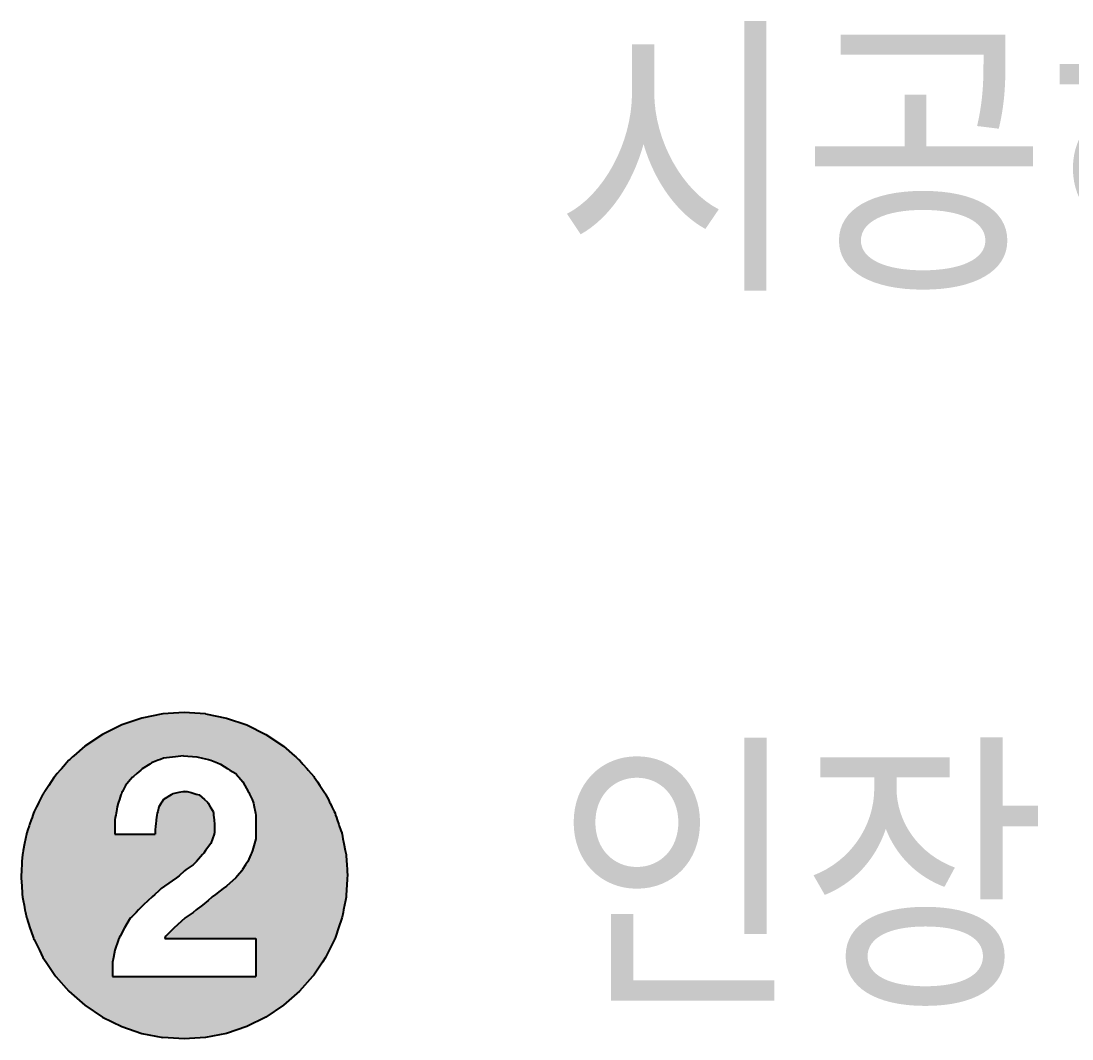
# Model space of a CAD drawing. Extents: x 2558 to 85222, y -662 to 28852.
# Drawn here: x 67520 to 68837, y 25041 to 26316 of the extents above; entities that cross this region are included whole.
import ezdxf

# ---------------------------------------------------------------- set-up
doc = ezdxf.new("R2010")
doc.units = 0
doc.header["$MEASUREMENT"] = 0
doc.layers.get('0').update_dxf_attribs({"linetype": 'CONTINUOUS'})
doc.layers.add('DLINE', color=1, linetype='CONTINUOUS')
doc.layers.add('TEXT', color=7, linetype='CONTINUOUS')
doc.styles.add('TEXT', font='DotumChe.ttf')

# ---------------------------------------------------------------- blocks, each defined once
blk = doc.blocks.new('RCSTD3_DESIGN')
at = {"layer": 'DLINE', "linetype": 'CONTINUOUS'}
for p, q in [((566.838529, 20885.907137), (540.600861, 20880.688141)), ((593.532945, 20887.656782), (566.838529, 20885.907137)), ((620.227361, 20885.907137), (593.532945, 20887.656782)), ((620.227361, 20885.907137), (646.465028, 20880.688141)), ((515.268877, 20872.089091), (491.276012, 20860.257119)), ((540.600861, 20880.688141), (515.268877, 20872.089091)), ((646.465028, 20880.688141), (671.797013, 20872.089091)), ((671.797013, 20872.089091), (695.789877, 20860.257119)), ((491.276012, 20860.257119), (469.032792, 20845.394674)), ((695.789877, 20860.257119), (718.033098, 20845.394674)), ((455.358387, 20833.402543), (453.664197, 20831.916779)), ((469.032792, 20845.394674), (455.358387, 20833.402543)), ((592.790063, 20833.402543), (582.389713, 20831.916779)), ((592.790063, 20833.402543), (609.13347, 20831.916779)), ((718.033098, 20845.394674), (731.707502, 20833.402543)), ((731.707502, 20833.402543), (733.401692, 20831.916779)), ((444.750777, 20823.002193), (439.538856, 20817.059136)), ((446.053757, 20824.487958), (444.750777, 20823.002193)), ((448.919804, 20827.756057), (446.053757, 20824.487958)), ((450.275818, 20828.94525), (448.919804, 20827.756057)), ((451.970008, 20830.431015), (450.275818, 20828.94525)), ((453.664197, 20831.916779), (451.970008, 20830.431015)), ((550.297204, 20823.002193), (540.788313, 20817.059136)), ((552.674427, 20824.487958), (550.297204, 20823.002193)), ((560.844676, 20827.756057), (552.674427, 20824.487958)), ((563.817659, 20828.94525), (560.844676, 20827.756057)), ((567.53207, 20830.431015), (563.817659, 20828.94525)), ((582.389713, 20831.916779), (567.53207, 20830.431015)), ((609.13347, 20831.916779), (616.562291, 20830.431015)), ((616.562291, 20830.431015), (623.991112, 20828.94525)), ((623.991112, 20828.94525), (626.964095, 20827.756057)), ((626.964095, 20827.756057), (635.134344, 20824.487958)), ((635.134344, 20824.487958), (638.848755, 20823.002193)), ((638.848755, 20823.002193), (648.357646, 20817.059136)), ((733.401692, 20831.916779), (735.095881, 20830.431015)), ((735.095881, 20830.431015), (736.790071, 20828.94525)), ((736.790071, 20828.94525), (738.146086, 20827.756057)), ((738.146086, 20827.756057), (741.012132, 20824.487958)), ((741.012132, 20824.487958), (742.315112, 20823.002193)), ((742.315112, 20823.002193), (747.527034, 20817.059136)), ((430.62351, 20806.658786), (426.652486, 20800.715729)), ((431.281187, 20807.643069), (430.62351, 20806.658786)), ((434.326934, 20811.116079), (431.281187, 20807.643069)), ((438.235875, 20815.573372), (434.326934, 20811.116079)), ((439.538856, 20817.059136), (438.235875, 20815.573372)), ((438.235875, 20815.573372), (438.235875, 20815.573372)), ((528.902199, 20806.658786), (523.80815, 20800.715729)), ((530.050529, 20807.643069), (528.902199, 20806.658786)), ((534.102374, 20811.116079), (530.050529, 20807.643069)), ((539.302549, 20815.573372), (534.102374, 20811.116079)), ((540.788313, 20817.059136), (539.302549, 20815.573372)), ((539.302549, 20815.573372), (539.302549, 20815.573372)), ((648.357646, 20817.059136), (650.734869, 20815.573372)), ((650.734869, 20815.573372), (650.734869, 20815.573372)), ((650.734869, 20815.573372), (658.163691, 20811.116079)), ((658.163691, 20811.116079), (661.140556, 20807.643069)), ((661.140556, 20807.643069), (661.984227, 20806.658786)), ((661.984227, 20806.658786), (667.078276, 20800.715729)), ((747.527034, 20817.059136), (748.830014, 20815.573372)), ((748.830014, 20815.573372), (752.738955, 20811.116079)), ((748.830014, 20815.573372), (748.830014, 20815.573372)), ((752.738955, 20811.116079), (755.784703, 20807.643069)), ((755.784703, 20807.643069), (756.44238, 20806.658786)), ((756.44238, 20806.658786), (760.413403, 20800.715729)), ((423.674218, 20796.258436), (418.710438, 20788.829615)), ((426.652486, 20800.715729), (423.674218, 20796.258436)), ((519.987613, 20796.258436), (516.273202, 20788.829615)), ((523.80815, 20800.715729), (519.987613, 20796.258436)), ((667.078276, 20800.715729), (669.55455, 20796.258436)), ((669.55455, 20796.258436), (673.681673, 20788.829615)), ((760.413403, 20800.715729), (763.391671, 20796.258436)), ((763.391671, 20796.258436), (768.355451, 20788.829615)), ((415.912022, 20784.372322), (412.98123, 20778.429265)), ((416.418742, 20785.399849), (415.912022, 20784.372322)), ((416.724926, 20785.858086), (416.418742, 20785.399849)), ((417.717682, 20787.343851), (416.724926, 20785.858086)), ((418.710438, 20788.829615), (417.717682, 20787.343851)), ((514.044556, 20784.372322), (512.261639, 20778.429265)), ((514.558319, 20785.399849), (514.044556, 20784.372322)), ((514.787438, 20785.858086), (514.558319, 20785.399849)), ((515.53032, 20787.343851), (514.787438, 20785.858086)), ((516.273202, 20788.829615), (515.53032, 20787.343851)), ((577.040961, 20784.372322), (567.53207, 20778.429265)), ((578.685004, 20785.399849), (577.040961, 20784.372322)), ((579.418184, 20785.858086), (578.685004, 20785.399849)), ((586.847005, 20787.343851), (579.418184, 20785.858086)), ((594.275827, 20788.829615), (586.847005, 20787.343851)), ((594.275827, 20788.829615), (597.247355, 20788.829615)), ((597.247355, 20788.829615), (602.199903, 20787.343851)), ((602.199903, 20787.343851), (607.15245, 20785.858086)), ((607.15245, 20785.858086), (608.679909, 20785.399849)), ((608.679909, 20785.399849), (612.104998, 20784.372322)), ((612.104998, 20784.372322), (619.038565, 20778.429265)), ((673.681673, 20788.829615), (674.507098, 20787.343851)), ((674.507098, 20787.343851), (675.167437, 20785.858086)), ((675.167437, 20785.858086), (675.371098, 20785.399849)), ((675.371098, 20785.399849), (675.827777, 20784.372322)), ((675.827777, 20784.372322), (678.469136, 20778.429265)), ((768.355451, 20788.829615), (769.348207, 20787.343851)), ((769.348207, 20787.343851), (770.340963, 20785.858086)), ((770.340963, 20785.858086), (770.647147, 20785.399849)), ((770.647147, 20785.399849), (771.153868, 20784.372322)), ((771.153868, 20784.372322), (774.084659, 20778.429265)), ((408.585043, 20769.514679), (405.654252, 20763.571622)), ((410.783137, 20773.971972), (408.585043, 20769.514679)), ((411.515835, 20775.457737), (410.783137, 20773.971972)), ((412.98123, 20778.429265), (411.515835, 20775.457737)), ((509.587263, 20769.514679), (508.506707, 20763.571622)), ((510.924451, 20773.971972), (509.587263, 20769.514679)), ((511.37018, 20775.457737), (510.924451, 20773.971972)), ((512.261639, 20778.429265), (511.37018, 20775.457737)), ((561.589013, 20769.514679), (560.268333, 20763.571622)), ((564.560541, 20773.971972), (561.589013, 20769.514679)), ((565.551051, 20775.457737), (564.560541, 20773.971972)), ((567.53207, 20778.429265), (565.551051, 20775.457737)), ((619.038565, 20778.429265), (622.505348, 20775.457737)), ((622.505348, 20775.457737), (623.433951, 20773.971972)), ((623.433951, 20773.971972), (626.219759, 20769.514679)), ((626.219759, 20769.514679), (629.934169, 20763.571622)), ((678.469136, 20778.429265), (679.789815, 20775.457737)), ((679.789815, 20775.457737), (680.450155, 20773.971972)), ((680.450155, 20773.971972), (681.341613, 20769.514679)), ((681.341613, 20769.514679), (682.530225, 20763.571622)), ((774.084659, 20778.429265), (775.550055, 20775.457737)), ((775.550055, 20775.457737), (776.282753, 20773.971972)), ((776.282753, 20773.971972), (778.480846, 20769.514679)), ((778.480846, 20769.514679), (781.411638, 20763.571622)), ((402.799821, 20756.142801), (401.791123, 20753.171272)), ((403.808519, 20759.114329), (402.799821, 20756.142801)), ((404.58677, 20761.406984), (403.808519, 20759.114329)), ((405.654252, 20763.571622), (404.58677, 20761.406984)), ((507.156013, 20756.142801), (506.615735, 20753.171272)), ((507.69629, 20759.114329), (507.156013, 20756.142801)), ((508.113137, 20761.406984), (507.69629, 20759.114329)), ((508.506707, 20763.571622), (508.113137, 20761.406984)), ((558.617484, 20756.142801), (558.347345, 20753.171272)), ((559.277824, 20759.114329), (558.617484, 20756.142801)), ((559.787303, 20761.406984), (559.277824, 20759.114329)), ((560.268333, 20763.571622), (559.787303, 20761.406984)), ((629.934169, 20763.571622), (630.130955, 20761.406984)), ((630.130955, 20761.406984), (630.339378, 20759.114329)), ((630.339378, 20759.114329), (630.609517, 20756.142801)), ((630.609517, 20756.142801), (630.879656, 20753.171272)), ((682.530225, 20763.571622), (682.963152, 20761.406984)), ((682.963152, 20761.406984), (683.421683, 20759.114329)), ((683.421683, 20759.114329), (683.421683, 20756.142801)), ((683.421683, 20756.142801), (683.421683, 20753.171272)), ((781.411638, 20763.571622), (782.479119, 20761.406984)), ((782.479119, 20761.406984), (783.25737, 20759.114329)), ((783.25737, 20759.114329), (784.266068, 20756.142801)), ((784.266068, 20756.142801), (785.274766, 20753.171272)), ((399.269378, 20745.742451), (397.251982, 20739.799394)), ((399.773727, 20747.228215), (399.269378, 20745.742451)), ((401.791123, 20753.171272), (399.773727, 20747.228215)), ((506.615735, 20753.171272), (506.615735, 20747.228215)), ((506.615735, 20747.228215), (506.615735, 20745.742451)), ((506.615735, 20745.742451), (506.615735, 20739.799394)), ((557.671998, 20745.742451), (557.13172, 20739.799394)), ((557.807067, 20747.228215), (557.671998, 20745.742451)), ((558.347345, 20753.171272), (557.807067, 20747.228215)), ((630.879656, 20753.171272), (631.419934, 20747.228215)), ((631.419934, 20747.228215), (631.419934, 20745.742451)), ((631.419934, 20745.742451), (631.419934, 20739.799394)), ((683.421683, 20753.171272), (683.421683, 20747.228215)), ((683.421683, 20747.228215), (683.421683, 20745.742451)), ((683.421683, 20745.742451), (683.421683, 20739.799394)), ((785.274766, 20753.171272), (787.292162, 20747.228215)), ((787.292162, 20747.228215), (787.796511, 20745.742451)), ((787.796511, 20745.742451), (789.813907, 20739.799394)), ((394.65979, 20729.399044), (393.477643, 20723.455987)), ((395.841938, 20735.342101), (394.65979, 20729.399044)), ((395.98772, 20736.075), (395.841938, 20735.342101)), ((396.243284, 20736.827865), (395.98772, 20736.075)), ((397.251982, 20739.799394), (396.243284, 20736.827865)), ((506.615735, 20739.799394), (506.615735, 20736.827865)), ((506.615735, 20736.827865), (506.615735, 20736.075)), ((506.615735, 20736.075), (506.615735, 20735.342101)), ((506.615735, 20735.342101), (557.13172, 20735.342101)), ((557.13172, 20739.799394), (557.13172, 20736.827865)), ((557.13172, 20736.827865), (557.13172, 20736.075)), ((557.13172, 20736.075), (557.13172, 20735.342101)), ((628.94366, 20729.399044), (626.962641, 20723.455987)), ((630.924679, 20735.342101), (628.94366, 20729.399044)), ((631.168978, 20736.075), (630.924679, 20735.342101)), ((631.419934, 20736.827865), (631.168978, 20736.075)), ((631.419934, 20739.799394), (631.419934, 20736.827865)), ((683.421683, 20729.399044), (681.638766, 20723.455987)), ((683.421683, 20739.799394), (683.421683, 20736.827865)), ((683.421683, 20736.827865), (683.421683, 20736.075)), ((683.421683, 20736.075), (683.421683, 20735.342101)), ((683.421683, 20735.342101), (683.421683, 20729.399044)), ((789.813907, 20739.799394), (790.822605, 20736.827865)), ((790.822605, 20736.827865), (791.078169, 20736.075)), ((791.078169, 20736.075), (791.223952, 20735.342101)), ((791.223952, 20735.342101), (792.406099, 20729.399044)), ((792.406099, 20729.399044), (793.588247, 20723.455987)), ((391.704421, 20714.541401), (391.113348, 20711.569873)), ((393.477643, 20723.455987), (391.704421, 20714.541401)), ((620.276702, 20714.541401), (618.048055, 20711.569873)), ((626.962641, 20723.455987), (620.276702, 20714.541401)), ((678.96439, 20714.541401), (677.643711, 20711.569873)), ((681.638766, 20723.455987), (678.96439, 20714.541401)), ((793.588247, 20723.455987), (795.361468, 20714.541401)), ((795.361468, 20714.541401), (795.952542, 20711.569873)), ((390.200606, 20701.169523), (390.005841, 20698.197994)), ((390.768724, 20709.837332), (390.200606, 20701.169523)), ((391.113348, 20711.569873), (390.768724, 20709.837332)), ((608.8033, 20701.169523), (606.161941, 20698.197994)), ((616.508019, 20709.837332), (608.8033, 20701.169523)), ((618.048055, 20711.569873), (616.508019, 20709.837332)), ((673.021333, 20701.169523), (671.164128, 20698.197994)), ((676.873693, 20709.837332), (673.021333, 20701.169523)), ((677.643711, 20711.569873), (676.873693, 20709.837332)), ((795.952542, 20711.569873), (796.297165, 20709.837332)), ((796.297165, 20709.837332), (796.865284, 20701.169523)), ((796.865284, 20701.169523), (797.060048, 20698.197994)), ((389.421549, 20689.283409), (389.019079, 20683.142916)), ((389.518931, 20690.769173), (389.421549, 20689.283409)), ((389.908459, 20696.71223), (389.518931, 20690.769173)), ((390.005841, 20698.197994), (389.908459, 20696.71223)), ((594.063575, 20689.283409), (587.045869, 20683.142916)), ((595.761591, 20690.769173), (594.063575, 20689.283409)), ((604.676177, 20696.71223), (595.761591, 20690.769173)), ((606.161941, 20698.197994), (604.676177, 20696.71223)), ((665.592512, 20689.283409), (660.475435, 20683.142916)), ((666.521115, 20690.769173), (665.592512, 20689.283409)), ((670.235525, 20696.71223), (666.521115, 20690.769173)), ((671.164128, 20698.197994), (670.235525, 20696.71223)), ((797.060048, 20698.197994), (797.15743, 20696.71223)), ((797.15743, 20696.71223), (797.546959, 20690.769173)), ((797.546959, 20690.769173), (797.644341, 20689.283409)), ((797.644341, 20689.283409), (798.04681, 20683.142916)), ((389.019079, 20683.142916), (389.200903, 20680.368823)), ((389.200903, 20680.368823), (389.882578, 20669.968473)), ((583.875477, 20680.368823), (568.852749, 20669.968473)), ((587.045869, 20683.142916), (583.875477, 20680.368823)), ((658.163691, 20680.368823), (646.277576, 20669.968473)), ((660.475435, 20683.142916), (658.163691, 20680.368823)), ((797.864986, 20680.368823), (797.183311, 20669.968473)), ((798.04681, 20683.142916), (797.864986, 20680.368823)), ((389.882578, 20669.968473), (390.077342, 20666.996944)), ((390.077342, 20666.996944), (390.272107, 20664.025416)), ((390.272107, 20664.025416), (390.564253, 20659.568123)), ((561.589013, 20664.025416), (556.574558, 20659.568123)), ((564.560541, 20666.996944), (561.589013, 20664.025416)), ((568.852749, 20669.968473), (564.560541, 20666.996944)), ((638.636503, 20664.025416), (632.905698, 20659.568123)), ((642.45704, 20666.996944), (638.636503, 20664.025416)), ((646.277576, 20669.968473), (642.45704, 20666.996944)), ((796.793783, 20664.025416), (796.501636, 20659.568123)), ((796.988547, 20666.996944), (796.793783, 20664.025416)), ((797.183311, 20669.968473), (796.988547, 20666.996944)), ((390.564253, 20659.568123), (390.759017, 20656.596595)), ((390.759017, 20656.596595), (390.768724, 20656.4485)), ((390.768724, 20656.4485), (391.625877, 20652.139302)), ((391.625877, 20652.139302), (392.808024, 20646.196245)), ((548.217134, 20652.139302), (542.274077, 20646.196245)), ((553.064983, 20656.4485), (548.217134, 20652.139302)), ((553.231589, 20656.596595), (553.064983, 20656.4485)), ((556.574558, 20659.568123), (553.231589, 20656.596595)), ((623.354356, 20652.139302), (616.562291, 20646.196245)), ((628.279155, 20656.4485), (623.354356, 20652.139302)), ((628.448405, 20656.596595), (628.279155, 20656.4485)), ((632.905698, 20659.568123), (628.448405, 20656.596595)), ((795.440013, 20652.139302), (794.257865, 20646.196245)), ((796.297165, 20656.4485), (795.440013, 20652.139302)), ((796.306872, 20656.596595), (796.297165, 20656.4485)), ((796.501636, 20659.568123), (796.306872, 20656.596595)), ((392.808024, 20646.196245), (393.990172, 20640.253188)), ((393.990172, 20640.253188), (394.581246, 20637.281659)), ((394.581246, 20637.281659), (395.763393, 20631.338602)), ((533.359492, 20637.281659), (527.416434, 20631.338602)), ((536.33102, 20640.253188), (533.359492, 20637.281659)), ((542.274077, 20646.196245), (536.33102, 20640.253188)), ((604.676177, 20637.281659), (595.761591, 20631.338602)), ((608.638215, 20640.253188), (604.676177, 20637.281659)), ((616.562291, 20646.196245), (608.638215, 20640.253188)), ((792.484644, 20637.281659), (791.302496, 20631.338602)), ((793.075717, 20640.253188), (792.484644, 20637.281659)), ((794.257865, 20646.196245), (793.075717, 20640.253188)), ((395.763393, 20631.338602), (395.98772, 20630.210833)), ((395.98772, 20630.210833), (396.109243, 20629.852838)), ((396.109243, 20629.852838), (400.144036, 20617.966723)), ((525.93067, 20629.852838), (518.501849, 20617.966723)), ((526.288666, 20630.210833), (525.93067, 20629.852838)), ((527.416434, 20631.338602), (526.288666, 20630.210833)), ((594.110742, 20629.852838), (580.903948, 20617.966723)), ((594.508515, 20630.210833), (594.110742, 20629.852838)), ((595.761591, 20631.338602), (594.508515, 20630.210833)), ((790.956646, 20629.852838), (786.921854, 20617.966723)), ((791.078169, 20630.210833), (790.956646, 20629.852838)), ((791.302496, 20631.338602), (791.078169, 20630.210833)), ((400.144036, 20617.966723), (403.674479, 20607.566373)), ((400.144036, 20617.966723), (400.144036, 20617.966723)), ((518.501849, 20617.966723), (513.301674, 20607.566373)), ((518.501849, 20617.966723), (518.501849, 20617.966723)), ((580.903948, 20617.966723), (570.503598, 20607.566373)), ((580.903948, 20617.966723), (580.903948, 20617.966723)), ((786.921854, 20617.966723), (783.391411, 20607.566373)), ((786.921854, 20617.966723), (786.921854, 20617.966723)), ((403.674479, 20607.566373), (404.178828, 20606.080609)), ((404.178828, 20606.080609), (404.58677, 20604.878848)), ((404.58677, 20604.878848), (404.726825, 20604.594845)), ((404.726825, 20604.594845), (405.459523, 20603.109081)), ((405.459523, 20603.109081), (412.053804, 20589.737202)), ((511.073027, 20603.109081), (506.615735, 20589.737202)), ((511.81591, 20604.594845), (511.073027, 20603.109081)), ((511.957911, 20604.878848), (511.81591, 20604.594845)), ((512.558792, 20606.080609), (511.957911, 20604.878848)), ((513.301674, 20607.566373), (512.558792, 20606.080609)), ((569.159836, 20604.878848), (569.017834, 20604.594845)), ((569.017834, 20604.594845), (683.421683, 20604.594845)), ((569.760716, 20606.080609), (569.159836, 20604.878848)), ((570.503598, 20607.566373), (569.760716, 20606.080609)), ((683.421683, 20604.594845), (683.421683, 20603.109081)), ((683.421683, 20603.109081), (683.421683, 20589.737202)), ((781.606366, 20603.109081), (775.012085, 20589.737202)), ((782.339064, 20604.594845), (781.606366, 20603.109081)), ((782.479119, 20604.878848), (782.339064, 20604.594845)), ((782.887062, 20606.080609), (782.479119, 20604.878848)), ((783.391411, 20607.566373), (782.887062, 20606.080609)), ((412.053804, 20589.737202), (416.418742, 20580.885984)), ((506.615735, 20589.737202), (504.845491, 20580.885984)), ((683.421683, 20589.737202), (683.421683, 20580.885984)), ((775.012085, 20589.737202), (770.647147, 20580.885984)), ((416.418742, 20580.885984), (420.432106, 20574.879559)), ((420.432106, 20574.879559), (431.281187, 20558.642763)), ((504.845491, 20580.885984), (503.644206, 20574.879559)), ((503.644206, 20574.879559), (503.644206, 20558.642763)), ((683.421683, 20580.885984), (683.421683, 20574.879559)), ((683.421683, 20574.879559), (683.421683, 20558.642763)), ((766.633783, 20574.879559), (755.784703, 20558.642763)), ((770.647147, 20580.885984), (766.633783, 20574.879559)), ((431.281187, 20558.642763), (432.677662, 20557.050388)), ((432.677662, 20557.050388), (448.919804, 20538.529775)), ((503.644206, 20558.642763), (503.644206, 20557.050388)), ((503.644206, 20557.050388), (683.421683, 20557.050388)), ((683.421683, 20558.642763), (683.421683, 20557.050388)), ((754.388227, 20557.050388), (738.146086, 20538.529775)), ((755.784703, 20558.642763), (754.388227, 20557.050388)), ((448.919804, 20538.529775), (469.032792, 20520.891158)), ((738.146086, 20538.529775), (718.033098, 20520.891158)), ((469.032792, 20520.891158), (491.276012, 20506.028714)), ((718.033098, 20520.891158), (695.789877, 20506.028714)), ((491.276012, 20506.028714), (515.268877, 20494.196742)), ((695.789877, 20506.028714), (671.797013, 20494.196742)), ((515.268877, 20494.196742), (540.600861, 20485.597692)), ((671.797013, 20494.196742), (646.465028, 20485.597692)), ((540.600861, 20485.597692), (566.838529, 20480.378696)), ((593.532945, 20478.629051), (566.838529, 20480.378696)), ((620.227361, 20480.378696), (593.532945, 20478.629051)), ((646.465028, 20485.597692), (620.227361, 20480.378696))]:
    blk.add_line(p, q, dxfattribs=at)
for points in [[(566.838529, 20885.907137), (540.600861, 20880.688141), (646.465028, 20880.688141)], [(593.532945, 20887.656782), (566.838529, 20885.907137), (620.227361, 20885.907137)], [(515.268877, 20872.089091), (491.276012, 20860.257119), (695.789877, 20860.257119)], [(540.600861, 20880.688141), (515.268877, 20872.089091), (671.797013, 20872.089091)], [(491.276012, 20860.257119), (469.032792, 20845.394674), (718.033098, 20845.394674)], [(455.358387, 20833.402543), (453.664197, 20831.916779), (582.389713, 20831.916779)], [(469.032792, 20845.394674), (455.358387, 20833.402543), (731.707502, 20833.402543)], [(592.790063, 20833.402543), (609.13347, 20831.916779), (733.401692, 20831.916779)], [(444.750777, 20823.002193), (439.538856, 20817.059136), (540.788313, 20817.059136)], [(446.053757, 20824.487958), (444.750777, 20823.002193), (550.297204, 20823.002193)], [(448.919804, 20827.756057), (446.053757, 20824.487958), (552.674427, 20824.487958)], [(450.275818, 20828.94525), (448.919804, 20827.756057), (560.844676, 20827.756057)], [(451.970008, 20830.431015), (450.275818, 20828.94525), (563.817659, 20828.94525)], [(453.664197, 20831.916779), (451.970008, 20830.431015), (567.53207, 20830.431015)], [(609.13347, 20831.916779), (616.562291, 20830.431015), (735.095881, 20830.431015)], [(616.562291, 20830.431015), (623.991112, 20828.94525), (736.790071, 20828.94525)], [(623.991112, 20828.94525), (626.964095, 20827.756057), (738.146086, 20827.756057)], [(626.964095, 20827.756057), (635.134344, 20824.487958), (741.012132, 20824.487958)], [(635.134344, 20824.487958), (638.848755, 20823.002193), (742.315112, 20823.002193)], [(638.848755, 20823.002193), (648.357646, 20817.059136), (747.527034, 20817.059136)], [(430.62351, 20806.658786), (426.652486, 20800.715729), (523.80815, 20800.715729)], [(431.281187, 20807.643069), (430.62351, 20806.658786), (528.902199, 20806.658786)], [(434.326934, 20811.116079), (431.281187, 20807.643069), (530.050529, 20807.643069)], [(438.235875, 20815.573372), (434.326934, 20811.116079), (534.102374, 20811.116079)], [(439.538856, 20817.059136), (438.235875, 20815.573372), (539.302549, 20815.573372)], [(438.235875, 20815.573372), (539.302549, 20815.573372), (539.302549, 20815.573372)], [(438.235875, 20815.573372), (438.235875, 20815.573372), (539.302549, 20815.573372)], [(648.357646, 20817.059136), (650.734869, 20815.573372), (748.830014, 20815.573372)], [(650.734869, 20815.573372), (658.163691, 20811.116079), (752.738955, 20811.116079)], [(650.734869, 20815.573372), (748.830014, 20815.573372), (748.830014, 20815.573372)], [(650.734869, 20815.573372), (650.734869, 20815.573372), (748.830014, 20815.573372)], [(658.163691, 20811.116079), (661.140556, 20807.643069), (755.784703, 20807.643069)], [(661.140556, 20807.643069), (661.984227, 20806.658786), (756.44238, 20806.658786)], [(661.984227, 20806.658786), (667.078276, 20800.715729), (760.413403, 20800.715729)], [(423.674218, 20796.258436), (418.710438, 20788.829615), (516.273202, 20788.829615)], [(426.652486, 20800.715729), (423.674218, 20796.258436), (519.987613, 20796.258436)], [(667.078276, 20800.715729), (669.55455, 20796.258436), (763.391671, 20796.258436)], [(669.55455, 20796.258436), (673.681673, 20788.829615), (768.355451, 20788.829615)], [(415.912022, 20784.372322), (412.98123, 20778.429265), (512.261639, 20778.429265)], [(416.418742, 20785.399849), (415.912022, 20784.372322), (514.044556, 20784.372322)], [(416.724926, 20785.858086), (416.418742, 20785.399849), (514.558319, 20785.399849)], [(417.717682, 20787.343851), (416.724926, 20785.858086), (514.787438, 20785.858086)], [(418.710438, 20788.829615), (417.717682, 20787.343851), (515.53032, 20787.343851)], [(577.040961, 20784.372322), (567.53207, 20778.429265), (619.038565, 20778.429265)], [(578.685004, 20785.399849), (577.040961, 20784.372322), (612.104998, 20784.372322)], [(579.418184, 20785.858086), (578.685004, 20785.399849), (608.679909, 20785.399849)], [(586.847005, 20787.343851), (579.418184, 20785.858086), (607.15245, 20785.858086)], [(594.275827, 20788.829615), (586.847005, 20787.343851), (602.199903, 20787.343851)], [(594.275827, 20788.829615), (594.275827, 20788.829615), (597.247355, 20788.829615)], [(673.681673, 20788.829615), (674.507098, 20787.343851), (769.348207, 20787.343851)], [(674.507098, 20787.343851), (675.167437, 20785.858086), (770.340963, 20785.858086)], [(675.167437, 20785.858086), (675.371098, 20785.399849), (770.647147, 20785.399849)], [(675.371098, 20785.399849), (675.827777, 20784.372322), (771.153868, 20784.372322)], [(675.827777, 20784.372322), (678.469136, 20778.429265), (774.084659, 20778.429265)], [(408.585043, 20769.514679), (405.654252, 20763.571622), (508.506707, 20763.571622)], [(410.783137, 20773.971972), (408.585043, 20769.514679), (509.587263, 20769.514679)], [(411.515835, 20775.457737), (410.783137, 20773.971972), (510.924451, 20773.971972)], [(412.98123, 20778.429265), (411.515835, 20775.457737), (511.37018, 20775.457737)], [(561.589013, 20769.514679), (560.268333, 20763.571622), (629.934169, 20763.571622)], [(564.560541, 20773.971972), (561.589013, 20769.514679), (626.219759, 20769.514679)], [(565.551051, 20775.457737), (564.560541, 20773.971972), (623.433951, 20773.971972)], [(567.53207, 20778.429265), (565.551051, 20775.457737), (622.505348, 20775.457737)], [(678.469136, 20778.429265), (679.789815, 20775.457737), (775.550055, 20775.457737)], [(679.789815, 20775.457737), (680.450155, 20773.971972), (776.282753, 20773.971972)], [(680.450155, 20773.971972), (681.341613, 20769.514679), (778.480846, 20769.514679)], [(681.341613, 20769.514679), (682.530225, 20763.571622), (781.411638, 20763.571622)], [(402.799821, 20756.142801), (401.791123, 20753.171272), (506.615735, 20753.171272)], [(403.808519, 20759.114329), (402.799821, 20756.142801), (507.156013, 20756.142801)], [(404.58677, 20761.406984), (403.808519, 20759.114329), (507.69629, 20759.114329)], [(405.654252, 20763.571622), (404.58677, 20761.406984), (508.113137, 20761.406984)], [(558.617484, 20756.142801), (558.347345, 20753.171272), (630.879656, 20753.171272)], [(559.277824, 20759.114329), (558.617484, 20756.142801), (630.609517, 20756.142801)], [(559.787303, 20761.406984), (559.277824, 20759.114329), (630.339378, 20759.114329)], [(560.268333, 20763.571622), (559.787303, 20761.406984), (630.130955, 20761.406984)], [(682.530225, 20763.571622), (682.963152, 20761.406984), (782.479119, 20761.406984)], [(682.963152, 20761.406984), (683.421683, 20759.114329), (783.25737, 20759.114329)], [(683.421683, 20759.114329), (683.421683, 20756.142801), (784.266068, 20756.142801)], [(683.421683, 20756.142801), (683.421683, 20753.171272), (785.274766, 20753.171272)], [(399.269378, 20745.742451), (397.251982, 20739.799394), (506.615735, 20739.799394)], [(399.773727, 20747.228215), (399.269378, 20745.742451), (506.615735, 20745.742451)], [(401.791123, 20753.171272), (399.773727, 20747.228215), (506.615735, 20747.228215)], [(557.671998, 20745.742451), (557.13172, 20739.799394), (631.419934, 20739.799394)], [(557.807067, 20747.228215), (557.671998, 20745.742451), (631.419934, 20745.742451)], [(558.347345, 20753.171272), (557.807067, 20747.228215), (631.419934, 20747.228215)], [(683.421683, 20753.171272), (683.421683, 20747.228215), (787.292162, 20747.228215)], [(683.421683, 20747.228215), (683.421683, 20745.742451), (787.796511, 20745.742451)], [(683.421683, 20745.742451), (683.421683, 20739.799394), (789.813907, 20739.799394)], [(394.65979, 20729.399044), (393.477643, 20723.455987), (626.962641, 20723.455987)], [(395.841938, 20735.342101), (394.65979, 20729.399044), (628.94366, 20729.399044)], [(395.98772, 20736.075), (395.841938, 20735.342101), (506.615735, 20735.342101)], [(396.243284, 20736.827865), (395.98772, 20736.075), (506.615735, 20736.075)], [(397.251982, 20739.799394), (396.243284, 20736.827865), (506.615735, 20736.827865)], [(506.615735, 20735.342101), (506.615735, 20735.342101), (557.13172, 20735.342101)], [(557.13172, 20739.799394), (557.13172, 20736.827865), (631.419934, 20736.827865)], [(557.13172, 20736.827865), (557.13172, 20736.075), (631.168978, 20736.075)], [(557.13172, 20736.075), (557.13172, 20735.342101), (630.924679, 20735.342101)], [(683.421683, 20729.399044), (681.638766, 20723.455987), (793.588247, 20723.455987)], [(683.421683, 20739.799394), (683.421683, 20736.827865), (790.822605, 20736.827865)], [(683.421683, 20736.827865), (683.421683, 20736.075), (791.078169, 20736.075)], [(683.421683, 20736.075), (683.421683, 20735.342101), (791.223952, 20735.342101)], [(683.421683, 20735.342101), (683.421683, 20729.399044), (792.406099, 20729.399044)], [(391.704421, 20714.541401), (391.113348, 20711.569873), (618.048055, 20711.569873)], [(393.477643, 20723.455987), (391.704421, 20714.541401), (620.276702, 20714.541401)], [(678.96439, 20714.541401), (677.643711, 20711.569873), (795.952542, 20711.569873)], [(681.638766, 20723.455987), (678.96439, 20714.541401), (795.361468, 20714.541401)], [(390.200606, 20701.169523), (390.005841, 20698.197994), (606.161941, 20698.197994)], [(390.768724, 20709.837332), (390.200606, 20701.169523), (608.8033, 20701.169523)], [(391.113348, 20711.569873), (390.768724, 20709.837332), (616.508019, 20709.837332)], [(673.021333, 20701.169523), (671.164128, 20698.197994), (797.060048, 20698.197994)], [(676.873693, 20709.837332), (673.021333, 20701.169523), (796.865284, 20701.169523)], [(677.643711, 20711.569873), (676.873693, 20709.837332), (796.297165, 20709.837332)], [(389.421549, 20689.283409), (389.019079, 20683.142916), (587.045869, 20683.142916)], [(389.518931, 20690.769173), (389.421549, 20689.283409), (594.063575, 20689.283409)], [(389.908459, 20696.71223), (389.518931, 20690.769173), (595.761591, 20690.769173)], [(390.005841, 20698.197994), (389.908459, 20696.71223), (604.676177, 20696.71223)], [(665.592512, 20689.283409), (660.475435, 20683.142916), (798.04681, 20683.142916)], [(666.521115, 20690.769173), (665.592512, 20689.283409), (797.644341, 20689.283409)], [(670.235525, 20696.71223), (666.521115, 20690.769173), (797.546959, 20690.769173)], [(671.164128, 20698.197994), (670.235525, 20696.71223), (797.15743, 20696.71223)], [(389.019079, 20683.142916), (389.200903, 20680.368823), (583.875477, 20680.368823)], [(389.200903, 20680.368823), (389.882578, 20669.968473), (568.852749, 20669.968473)], [(658.163691, 20680.368823), (646.277576, 20669.968473), (797.183311, 20669.968473)], [(660.475435, 20683.142916), (658.163691, 20680.368823), (797.864986, 20680.368823)], [(389.882578, 20669.968473), (390.077342, 20666.996944), (564.560541, 20666.996944)], [(390.077342, 20666.996944), (390.272107, 20664.025416), (561.589013, 20664.025416)], [(390.272107, 20664.025416), (390.564253, 20659.568123), (556.574558, 20659.568123)], [(638.636503, 20664.025416), (632.905698, 20659.568123), (796.501636, 20659.568123)], [(642.45704, 20666.996944), (638.636503, 20664.025416), (796.793783, 20664.025416)], [(646.277576, 20669.968473), (642.45704, 20666.996944), (796.988547, 20666.996944)], [(390.564253, 20659.568123), (390.759017, 20656.596595), (553.231589, 20656.596595)], [(390.759017, 20656.596595), (390.768724, 20656.4485), (553.064983, 20656.4485)], [(390.768724, 20656.4485), (391.625877, 20652.139302), (548.217134, 20652.139302)], [(391.625877, 20652.139302), (392.808024, 20646.196245), (542.274077, 20646.196245)], [(623.354356, 20652.139302), (616.562291, 20646.196245), (794.257865, 20646.196245)], [(628.279155, 20656.4485), (623.354356, 20652.139302), (795.440013, 20652.139302)], [(628.448405, 20656.596595), (628.279155, 20656.4485), (796.297165, 20656.4485)], [(632.905698, 20659.568123), (628.448405, 20656.596595), (796.306872, 20656.596595)], [(392.808024, 20646.196245), (393.990172, 20640.253188), (536.33102, 20640.253188)], [(393.990172, 20640.253188), (394.581246, 20637.281659), (533.359492, 20637.281659)], [(394.581246, 20637.281659), (395.763393, 20631.338602), (527.416434, 20631.338602)], [(604.676177, 20637.281659), (595.761591, 20631.338602), (791.302496, 20631.338602)], [(608.638215, 20640.253188), (604.676177, 20637.281659), (792.484644, 20637.281659)], [(616.562291, 20646.196245), (608.638215, 20640.253188), (793.075717, 20640.253188)], [(395.763393, 20631.338602), (395.98772, 20630.210833), (526.288666, 20630.210833)], [(395.98772, 20630.210833), (396.109243, 20629.852838), (525.93067, 20629.852838)], [(396.109243, 20629.852838), (400.144036, 20617.966723), (518.501849, 20617.966723)], [(594.110742, 20629.852838), (580.903948, 20617.966723), (786.921854, 20617.966723)], [(594.508515, 20630.210833), (594.110742, 20629.852838), (790.956646, 20629.852838)], [(595.761591, 20631.338602), (594.508515, 20630.210833), (791.078169, 20630.210833)], [(400.144036, 20617.966723), (403.674479, 20607.566373), (513.301674, 20607.566373)], [(400.144036, 20617.966723), (518.501849, 20617.966723), (518.501849, 20617.966723)], [(400.144036, 20617.966723), (400.144036, 20617.966723), (518.501849, 20617.966723)], [(580.903948, 20617.966723), (570.503598, 20607.566373), (783.391411, 20607.566373)], [(580.903948, 20617.966723), (786.921854, 20617.966723), (786.921854, 20617.966723)], [(580.903948, 20617.966723), (580.903948, 20617.966723), (786.921854, 20617.966723)], [(403.674479, 20607.566373), (404.178828, 20606.080609), (512.558792, 20606.080609)], [(404.178828, 20606.080609), (404.58677, 20604.878848), (511.957911, 20604.878848)], [(404.58677, 20604.878848), (404.726825, 20604.594845), (511.81591, 20604.594845)], [(404.726825, 20604.594845), (405.459523, 20603.109081), (511.073027, 20603.109081)], [(405.459523, 20603.109081), (412.053804, 20589.737202), (506.615735, 20589.737202)], [(569.159836, 20604.878848), (569.017834, 20604.594845), (782.339064, 20604.594845)], [(569.017834, 20604.594845), (569.017834, 20604.594845), (683.421683, 20604.594845)], [(569.760716, 20606.080609), (569.159836, 20604.878848), (782.479119, 20604.878848)], [(570.503598, 20607.566373), (569.760716, 20606.080609), (782.887062, 20606.080609)], [(683.421683, 20604.594845), (683.421683, 20603.109081), (781.606366, 20603.109081)], [(683.421683, 20603.109081), (683.421683, 20589.737202), (775.012085, 20589.737202)], [(412.053804, 20589.737202), (416.418742, 20580.885984), (504.845491, 20580.885984)], [(683.421683, 20589.737202), (683.421683, 20580.885984), (770.647147, 20580.885984)], [(416.418742, 20580.885984), (420.432106, 20574.879559), (503.644206, 20574.879559)], [(420.432106, 20574.879559), (431.281187, 20558.642763), (503.644206, 20558.642763)], [(683.421683, 20580.885984), (683.421683, 20574.879559), (766.633783, 20574.879559)], [(683.421683, 20574.879559), (683.421683, 20558.642763), (755.784703, 20558.642763)], [(431.281187, 20558.642763), (432.677662, 20557.050388), (503.644206, 20557.050388)], [(432.677662, 20557.050388), (448.919804, 20538.529775), (738.146086, 20538.529775)], [(503.644206, 20557.050388), (503.644206, 20557.050388), (683.421683, 20557.050388)], [(683.421683, 20558.642763), (683.421683, 20557.050388), (754.388227, 20557.050388)], [(448.919804, 20538.529775), (469.032792, 20520.891158), (718.033098, 20520.891158)], [(469.032792, 20520.891158), (491.276012, 20506.028714), (695.789877, 20506.028714)], [(491.276012, 20506.028714), (515.268877, 20494.196742), (671.797013, 20494.196742)], [(515.268877, 20494.196742), (540.600861, 20485.597692), (646.465028, 20485.597692)], [(540.600861, 20485.597692), (566.838529, 20480.378696), (620.227361, 20480.378696)]]:
    blk.add_solid(points, dxfattribs=at)
at = {"layer": 'DLINE', "linetype": 'CONTINUOUS', "extrusion": (0, 0, -1)}
for points in [[(-566.838529, 20885.907137), (-620.227361, 20885.907137), (-646.465028, 20880.688141)], [(-515.268877, 20872.089091), (-671.797013, 20872.089091), (-695.789877, 20860.257119)], [(-540.600861, 20880.688141), (-646.465028, 20880.688141), (-671.797013, 20872.089091)], [(-491.276012, 20860.257119), (-695.789877, 20860.257119), (-718.033098, 20845.394674)], [(-455.358387, 20833.402543), (-592.790063, 20833.402543), (-582.389713, 20831.916779)], [(-469.032792, 20845.394674), (-718.033098, 20845.394674), (-731.707502, 20833.402543)], [(-592.790063, 20833.402543), (-731.707502, 20833.402543), (-733.401692, 20831.916779)], [(-444.750777, 20823.002193), (-550.297204, 20823.002193), (-540.788313, 20817.059136)], [(-446.053757, 20824.487958), (-552.674427, 20824.487958), (-550.297204, 20823.002193)], [(-448.919804, 20827.756057), (-560.844676, 20827.756057), (-552.674427, 20824.487958)], [(-450.275818, 20828.94525), (-563.817659, 20828.94525), (-560.844676, 20827.756057)], [(-451.970008, 20830.431015), (-567.53207, 20830.431015), (-563.817659, 20828.94525)], [(-453.664197, 20831.916779), (-582.389713, 20831.916779), (-567.53207, 20830.431015)], [(-609.13347, 20831.916779), (-733.401692, 20831.916779), (-735.095881, 20830.431015)], [(-616.562291, 20830.431015), (-735.095881, 20830.431015), (-736.790071, 20828.94525)], [(-623.991112, 20828.94525), (-736.790071, 20828.94525), (-738.146086, 20827.756057)], [(-626.964095, 20827.756057), (-738.146086, 20827.756057), (-741.012132, 20824.487958)], [(-635.134344, 20824.487958), (-741.012132, 20824.487958), (-742.315112, 20823.002193)], [(-638.848755, 20823.002193), (-742.315112, 20823.002193), (-747.527034, 20817.059136)], [(-430.62351, 20806.658786), (-528.902199, 20806.658786), (-523.80815, 20800.715729)], [(-431.281187, 20807.643069), (-530.050529, 20807.643069), (-528.902199, 20806.658786)], [(-434.326934, 20811.116079), (-534.102374, 20811.116079), (-530.050529, 20807.643069)], [(-438.235875, 20815.573372), (-539.302549, 20815.573372), (-534.102374, 20811.116079)], [(-439.538856, 20817.059136), (-540.788313, 20817.059136), (-539.302549, 20815.573372)], [(-648.357646, 20817.059136), (-747.527034, 20817.059136), (-748.830014, 20815.573372)], [(-650.734869, 20815.573372), (-748.830014, 20815.573372), (-752.738955, 20811.116079)], [(-658.163691, 20811.116079), (-752.738955, 20811.116079), (-755.784703, 20807.643069)], [(-661.140556, 20807.643069), (-755.784703, 20807.643069), (-756.44238, 20806.658786)], [(-661.984227, 20806.658786), (-756.44238, 20806.658786), (-760.413403, 20800.715729)], [(-423.674218, 20796.258436), (-519.987613, 20796.258436), (-516.273202, 20788.829615)], [(-426.652486, 20800.715729), (-523.80815, 20800.715729), (-519.987613, 20796.258436)], [(-667.078276, 20800.715729), (-760.413403, 20800.715729), (-763.391671, 20796.258436)], [(-669.55455, 20796.258436), (-763.391671, 20796.258436), (-768.355451, 20788.829615)], [(-415.912022, 20784.372322), (-514.044556, 20784.372322), (-512.261639, 20778.429265)], [(-416.418742, 20785.399849), (-514.558319, 20785.399849), (-514.044556, 20784.372322)], [(-416.724926, 20785.858086), (-514.787438, 20785.858086), (-514.558319, 20785.399849)], [(-417.717682, 20787.343851), (-515.53032, 20787.343851), (-514.787438, 20785.858086)], [(-418.710438, 20788.829615), (-516.273202, 20788.829615), (-515.53032, 20787.343851)], [(-577.040961, 20784.372322), (-612.104998, 20784.372322), (-619.038565, 20778.429265)], [(-578.685004, 20785.399849), (-608.679909, 20785.399849), (-612.104998, 20784.372322)], [(-579.418184, 20785.858086), (-607.15245, 20785.858086), (-608.679909, 20785.399849)], [(-586.847005, 20787.343851), (-602.199903, 20787.343851), (-607.15245, 20785.858086)], [(-594.275827, 20788.829615), (-597.247355, 20788.829615), (-602.199903, 20787.343851)], [(-673.681673, 20788.829615), (-768.355451, 20788.829615), (-769.348207, 20787.343851)], [(-674.507098, 20787.343851), (-769.348207, 20787.343851), (-770.340963, 20785.858086)], [(-675.167437, 20785.858086), (-770.340963, 20785.858086), (-770.647147, 20785.399849)], [(-675.371098, 20785.399849), (-770.647147, 20785.399849), (-771.153868, 20784.372322)], [(-675.827777, 20784.372322), (-771.153868, 20784.372322), (-774.084659, 20778.429265)], [(-408.585043, 20769.514679), (-509.587263, 20769.514679), (-508.506707, 20763.571622)], [(-410.783137, 20773.971972), (-510.924451, 20773.971972), (-509.587263, 20769.514679)], [(-411.515835, 20775.457737), (-511.37018, 20775.457737), (-510.924451, 20773.971972)], [(-412.98123, 20778.429265), (-512.261639, 20778.429265), (-511.37018, 20775.457737)], [(-561.589013, 20769.514679), (-626.219759, 20769.514679), (-629.934169, 20763.571622)], [(-564.560541, 20773.971972), (-623.433951, 20773.971972), (-626.219759, 20769.514679)], [(-565.551051, 20775.457737), (-622.505348, 20775.457737), (-623.433951, 20773.971972)], [(-567.53207, 20778.429265), (-619.038565, 20778.429265), (-622.505348, 20775.457737)], [(-678.469136, 20778.429265), (-774.084659, 20778.429265), (-775.550055, 20775.457737)], [(-679.789815, 20775.457737), (-775.550055, 20775.457737), (-776.282753, 20773.971972)], [(-680.450155, 20773.971972), (-776.282753, 20773.971972), (-778.480846, 20769.514679)], [(-681.341613, 20769.514679), (-778.480846, 20769.514679), (-781.411638, 20763.571622)], [(-402.799821, 20756.142801), (-507.156013, 20756.142801), (-506.615735, 20753.171272)], [(-403.808519, 20759.114329), (-507.69629, 20759.114329), (-507.156013, 20756.142801)], [(-404.58677, 20761.406984), (-508.113137, 20761.406984), (-507.69629, 20759.114329)], [(-405.654252, 20763.571622), (-508.506707, 20763.571622), (-508.113137, 20761.406984)], [(-558.617484, 20756.142801), (-630.609517, 20756.142801), (-630.879656, 20753.171272)], [(-559.277824, 20759.114329), (-630.339378, 20759.114329), (-630.609517, 20756.142801)], [(-559.787303, 20761.406984), (-630.130955, 20761.406984), (-630.339378, 20759.114329)], [(-560.268333, 20763.571622), (-629.934169, 20763.571622), (-630.130955, 20761.406984)], [(-682.530225, 20763.571622), (-781.411638, 20763.571622), (-782.479119, 20761.406984)], [(-682.963152, 20761.406984), (-782.479119, 20761.406984), (-783.25737, 20759.114329)], [(-683.421683, 20759.114329), (-783.25737, 20759.114329), (-784.266068, 20756.142801)], [(-683.421683, 20756.142801), (-784.266068, 20756.142801), (-785.274766, 20753.171272)], [(-399.269378, 20745.742451), (-506.615735, 20745.742451), (-506.615735, 20739.799394)], [(-399.773727, 20747.228215), (-506.615735, 20747.228215), (-506.615735, 20745.742451)], [(-401.791123, 20753.171272), (-506.615735, 20753.171272), (-506.615735, 20747.228215)], [(-557.671998, 20745.742451), (-631.419934, 20745.742451), (-631.419934, 20739.799394)], [(-557.807067, 20747.228215), (-631.419934, 20747.228215), (-631.419934, 20745.742451)], [(-558.347345, 20753.171272), (-630.879656, 20753.171272), (-631.419934, 20747.228215)], [(-683.421683, 20753.171272), (-785.274766, 20753.171272), (-787.292162, 20747.228215)], [(-683.421683, 20747.228215), (-787.292162, 20747.228215), (-787.796511, 20745.742451)], [(-683.421683, 20745.742451), (-787.796511, 20745.742451), (-789.813907, 20739.799394)], [(-394.65979, 20729.399044), (-628.94366, 20729.399044), (-626.962641, 20723.455987)], [(-395.841938, 20735.342101), (-630.924679, 20735.342101), (-628.94366, 20729.399044)], [(-395.98772, 20736.075), (-506.615735, 20736.075), (-506.615735, 20735.342101)], [(-396.243284, 20736.827865), (-506.615735, 20736.827865), (-506.615735, 20736.075)], [(-397.251982, 20739.799394), (-506.615735, 20739.799394), (-506.615735, 20736.827865)], [(-557.13172, 20739.799394), (-631.419934, 20739.799394), (-631.419934, 20736.827865)], [(-557.13172, 20736.827865), (-631.419934, 20736.827865), (-631.168978, 20736.075)], [(-557.13172, 20736.075), (-631.168978, 20736.075), (-630.924679, 20735.342101)], [(-683.421683, 20739.799394), (-789.813907, 20739.799394), (-790.822605, 20736.827865)], [(-683.421683, 20736.827865), (-790.822605, 20736.827865), (-791.078169, 20736.075)], [(-683.421683, 20736.075), (-791.078169, 20736.075), (-791.223952, 20735.342101)], [(-683.421683, 20735.342101), (-791.223952, 20735.342101), (-792.406099, 20729.399044)], [(-683.421683, 20729.399044), (-792.406099, 20729.399044), (-793.588247, 20723.455987)], [(-391.704421, 20714.541401), (-620.276702, 20714.541401), (-618.048055, 20711.569873)], [(-393.477643, 20723.455987), (-626.962641, 20723.455987), (-620.276702, 20714.541401)], [(-678.96439, 20714.541401), (-795.361468, 20714.541401), (-795.952542, 20711.569873)], [(-681.638766, 20723.455987), (-793.588247, 20723.455987), (-795.361468, 20714.541401)], [(-390.200606, 20701.169523), (-608.8033, 20701.169523), (-606.161941, 20698.197994)], [(-390.768724, 20709.837332), (-616.508019, 20709.837332), (-608.8033, 20701.169523)], [(-391.113348, 20711.569873), (-618.048055, 20711.569873), (-616.508019, 20709.837332)], [(-673.021333, 20701.169523), (-796.865284, 20701.169523), (-797.060048, 20698.197994)], [(-676.873693, 20709.837332), (-796.297165, 20709.837332), (-796.865284, 20701.169523)], [(-677.643711, 20711.569873), (-795.952542, 20711.569873), (-796.297165, 20709.837332)], [(-389.421549, 20689.283409), (-594.063575, 20689.283409), (-587.045869, 20683.142916)], [(-389.518931, 20690.769173), (-595.761591, 20690.769173), (-594.063575, 20689.283409)], [(-389.908459, 20696.71223), (-604.676177, 20696.71223), (-595.761591, 20690.769173)], [(-390.005841, 20698.197994), (-606.161941, 20698.197994), (-604.676177, 20696.71223)], [(-665.592512, 20689.283409), (-797.644341, 20689.283409), (-798.04681, 20683.142916)], [(-666.521115, 20690.769173), (-797.546959, 20690.769173), (-797.644341, 20689.283409)], [(-670.235525, 20696.71223), (-797.15743, 20696.71223), (-797.546959, 20690.769173)], [(-671.164128, 20698.197994), (-797.060048, 20698.197994), (-797.15743, 20696.71223)], [(-389.019079, 20683.142916), (-587.045869, 20683.142916), (-583.875477, 20680.368823)], [(-389.200903, 20680.368823), (-583.875477, 20680.368823), (-568.852749, 20669.968473)], [(-658.163691, 20680.368823), (-797.864986, 20680.368823), (-797.183311, 20669.968473)], [(-660.475435, 20683.142916), (-798.04681, 20683.142916), (-797.864986, 20680.368823)], [(-389.882578, 20669.968473), (-568.852749, 20669.968473), (-564.560541, 20666.996944)], [(-390.077342, 20666.996944), (-564.560541, 20666.996944), (-561.589013, 20664.025416)], [(-390.272107, 20664.025416), (-561.589013, 20664.025416), (-556.574558, 20659.568123)], [(-638.636503, 20664.025416), (-796.793783, 20664.025416), (-796.501636, 20659.568123)], [(-642.45704, 20666.996944), (-796.988547, 20666.996944), (-796.793783, 20664.025416)], [(-646.277576, 20669.968473), (-797.183311, 20669.968473), (-796.988547, 20666.996944)], [(-390.564253, 20659.568123), (-556.574558, 20659.568123), (-553.231589, 20656.596595)], [(-390.759017, 20656.596595), (-553.231589, 20656.596595), (-553.064983, 20656.4485)], [(-390.768724, 20656.4485), (-553.064983, 20656.4485), (-548.217134, 20652.139302)], [(-391.625877, 20652.139302), (-548.217134, 20652.139302), (-542.274077, 20646.196245)], [(-623.354356, 20652.139302), (-795.440013, 20652.139302), (-794.257865, 20646.196245)], [(-628.279155, 20656.4485), (-796.297165, 20656.4485), (-795.440013, 20652.139302)], [(-628.448405, 20656.596595), (-796.306872, 20656.596595), (-796.297165, 20656.4485)], [(-632.905698, 20659.568123), (-796.501636, 20659.568123), (-796.306872, 20656.596595)], [(-392.808024, 20646.196245), (-542.274077, 20646.196245), (-536.33102, 20640.253188)], [(-393.990172, 20640.253188), (-536.33102, 20640.253188), (-533.359492, 20637.281659)], [(-394.581246, 20637.281659), (-533.359492, 20637.281659), (-527.416434, 20631.338602)], [(-604.676177, 20637.281659), (-792.484644, 20637.281659), (-791.302496, 20631.338602)], [(-608.638215, 20640.253188), (-793.075717, 20640.253188), (-792.484644, 20637.281659)], [(-616.562291, 20646.196245), (-794.257865, 20646.196245), (-793.075717, 20640.253188)], [(-395.763393, 20631.338602), (-527.416434, 20631.338602), (-526.288666, 20630.210833)], [(-395.98772, 20630.210833), (-526.288666, 20630.210833), (-525.93067, 20629.852838)], [(-396.109243, 20629.852838), (-525.93067, 20629.852838), (-518.501849, 20617.966723)], [(-594.110742, 20629.852838), (-790.956646, 20629.852838), (-786.921854, 20617.966723)], [(-594.508515, 20630.210833), (-791.078169, 20630.210833), (-790.956646, 20629.852838)], [(-595.761591, 20631.338602), (-791.302496, 20631.338602), (-791.078169, 20630.210833)], [(-400.144036, 20617.966723), (-518.501849, 20617.966723), (-513.301674, 20607.566373)], [(-580.903948, 20617.966723), (-786.921854, 20617.966723), (-783.391411, 20607.566373)], [(-403.674479, 20607.566373), (-513.301674, 20607.566373), (-512.558792, 20606.080609)], [(-404.178828, 20606.080609), (-512.558792, 20606.080609), (-511.957911, 20604.878848)], [(-404.58677, 20604.878848), (-511.957911, 20604.878848), (-511.81591, 20604.594845)], [(-404.726825, 20604.594845), (-511.81591, 20604.594845), (-511.073027, 20603.109081)], [(-405.459523, 20603.109081), (-511.073027, 20603.109081), (-506.615735, 20589.737202)], [(-569.159836, 20604.878848), (-782.479119, 20604.878848), (-782.339064, 20604.594845)], [(-569.760716, 20606.080609), (-782.887062, 20606.080609), (-782.479119, 20604.878848)], [(-570.503598, 20607.566373), (-783.391411, 20607.566373), (-782.887062, 20606.080609)], [(-683.421683, 20604.594845), (-782.339064, 20604.594845), (-781.606366, 20603.109081)], [(-683.421683, 20603.109081), (-781.606366, 20603.109081), (-775.012085, 20589.737202)], [(-412.053804, 20589.737202), (-506.615735, 20589.737202), (-504.845491, 20580.885984)], [(-683.421683, 20589.737202), (-775.012085, 20589.737202), (-770.647147, 20580.885984)], [(-416.418742, 20580.885984), (-504.845491, 20580.885984), (-503.644206, 20574.879559)], [(-420.432106, 20574.879559), (-503.644206, 20574.879559), (-503.644206, 20558.642763)], [(-683.421683, 20580.885984), (-770.647147, 20580.885984), (-766.633783, 20574.879559)], [(-683.421683, 20574.879559), (-766.633783, 20574.879559), (-755.784703, 20558.642763)], [(-431.281187, 20558.642763), (-503.644206, 20558.642763), (-503.644206, 20557.050388)], [(-432.677662, 20557.050388), (-754.388227, 20557.050388), (-738.146086, 20538.529775)], [(-683.421683, 20558.642763), (-755.784703, 20558.642763), (-754.388227, 20557.050388)], [(-448.919804, 20538.529775), (-738.146086, 20538.529775), (-718.033098, 20520.891158)], [(-469.032792, 20520.891158), (-718.033098, 20520.891158), (-695.789877, 20506.028714)], [(-491.276012, 20506.028714), (-695.789877, 20506.028714), (-671.797013, 20494.196742)], [(-515.268877, 20494.196742), (-671.797013, 20494.196742), (-646.465028, 20485.597692)], [(-540.600861, 20485.597692), (-646.465028, 20485.597692), (-620.227361, 20480.378696)], [(-566.838529, 20480.378696), (-620.227361, 20480.378696), (-593.532945, 20478.629051)]]:
    blk.add_solid(points, dxfattribs=at)
at = {"layer": 'TEXT', "style": 'TEXT', "width": 0.9}
for s, p in [('시공하여야 한다.', (1058.016816, 21445.67959)), ('인장 철근의 이음을 될수 있는대로 피해야 하며 인장철근에 이음이 필요한 경우에는 B급 이음을', (1058.016816, 20548.38311))]:
    blk.add_text(s, height=273.225806, dxfattribs=at).set_placement(p)

msp = doc.modelspace()

# ---------------------------------------------------------------- block references
msp.add_blockref('RCSTD3_DESIGN', (67131.138105, 4562.284676))

doc.saveas('drawing.dxf')
